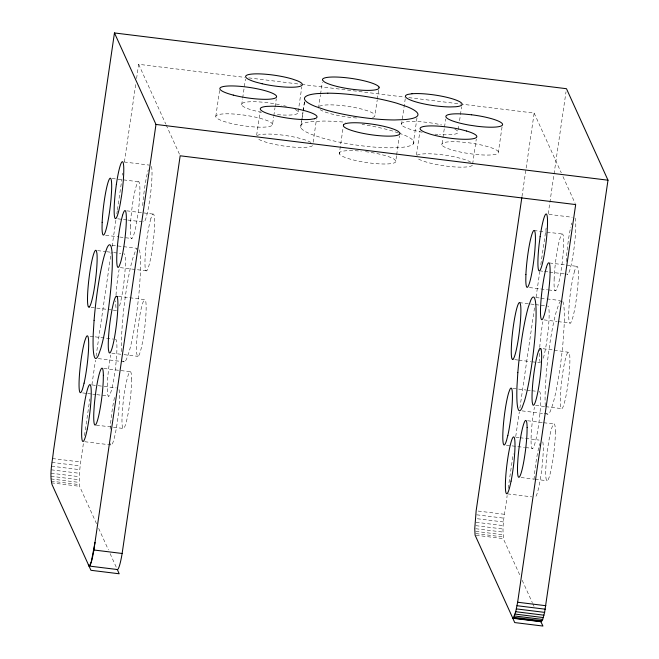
<?xml version="1.0" encoding="UTF-8"?>
<svg xmlns="http://www.w3.org/2000/svg" width="659" height="659" viewBox="0 0 659 659"><rect width="100%" height="100%" fill="white"/><g stroke="black" fill="none" stroke-linecap="round" stroke-linejoin="round"><path stroke-width="0.49" stroke-dasharray="3.29 2.47" d="M96.543 523.707L79.582 486.309C78.297 471.687 81.667 457.107 83.462 442.691M519.654 574.722L504.02 540.281C500.906 525.668 505.766 510.19 507.125 495.51M84.5 435.566L89.838 398.95M91.922 384.708L95.481 360.3M96.074 356.231L111.206 252.479M112.096 246.375L115.951 219.925M116.841 213.829L117.286 210.773M117.434 209.76L121.882 179.24M122.475 175.17L122.772 173.136M124.403 161.949L135.828 83.627M136.57 78.545L138.645 64.302L244.662 77.375M215.806 116.338L219.579 90.464M241.664 104.921L242.537 98.949M242.685 97.96L245.445 79.047M256.639 135.284L260.124 111.396M272.513 124.666A28.658 5.321 8.3 0 0 230.765 113.875A28.658 5.321 8.3 0 0 229.2 122.961A28.658 5.321 8.3 0 0 272.513 124.666L273.674 116.701M273.823 115.704L274.984 107.747M275.124 106.75L276.286 98.784M298.165 111.89L301.797 87.013M301.114 124.88L303 111.939M303.14 110.943L304.45 101.988M300.743 127.632L303.066 111.709M303.206 110.712L304.516 101.758M313.14 142.253L316.477 119.361M318.528 108.084L320.414 95.143M320.562 94.146L322.309 82.202M396.52 155.821L395.795 160.796A28.658 5.321 8.3 0 1 370.136 163.028A28.658 5.321 8.3 0 1 339.294 153.827L343.067 127.953M372.541 117.442A28.658 5.321 8.3 0 0 374.74 116.412L377.212 100.119M377.352 99.13L378.661 90.168M396.66 154.824L399.42 135.919M401.479 124.633L405.252 98.759M413.209 144L417.065 117.36M416.447 154.989L419.931 131.108M502.043 126.981L498.418 151.858A28.658 5.321 8.3 0 1 472.758 154.091L465.361 152.995A28.658 5.321 8.3 0 1 441.917 144.889L444.38 127.97M444.528 126.981L445.69 119.015M458.269 129.617L458.994 124.642M459.57 120.655L460.303 115.679M460.443 114.682L461.605 106.725M472.66 163.951L476.284 139.074M521.986 196.497L534.152 113.084L461.778 104.155M508.163 488.385L513.204 453.812M515.733 436.522L519.292 412.114M519.885 408.045L534.573 307.358M536.055 297.193L539.762 271.763M540.8 264.646L546.146 228.03M548.222 213.796L566.023 91.758M339.294 153.827L339.583 152.468A28.658 5.321 8.3 0 1 361.28 151.183M248.74 77.877L300.726 84.294M301.74 84.418L404.7 97.12M408.778 97.623L460.765 104.031M124.238 162.015L149.461 165.121M549.005 214.406L572.21 217.264M112.129 178.482L138.365 181.719M533.872 230.502L545.981 232.001M546.986 232.125L562.119 233.986M126.808 210.831L153.045 214.068M549.565 262.974L565.702 264.967M566.715 265.091L576.806 266.335M117.722 218.804L126.808 219.925M127.813 220.048L141.94 221.795M539.466 270.824L543.502 271.319M544.507 271.45L548.543 271.945M549.557 272.068L567.712 274.309M105.621 235.279L118.735 236.894M119.749 237.018L131.858 238.517M529.383 287.546L547.538 289.787M548.552 289.911L555.611 290.784M112.137 245.255L137.36 248.369M535.891 297.53L539.927 298.025M540.94 298.148L545.981 298.774M546.995 298.898L560.109 300.512M97.59 250.601L105.662 251.598M106.676 251.722L112.73 252.471M113.735 252.595L120.803 253.468M519.333 302.621L534.465 304.491M535.479 304.615L544.556 305.735M120.3 267.628L146.537 270.857M544.062 319.895L557.176 321.51M558.181 321.633L570.29 323.132M118.356 296.352L144.585 299.581L145.4 300.117A28.658 3.336 -83 0 1 143.926 333.701A28.658 3.336 -83 0 1 137.27 355.844L136.734 353.413A28.658 3.336 -83 0 1 138.736 322.259A28.658 3.336 -83 0 1 144.585 299.581M543.123 348.743L553.214 349.987M554.219 350.11L569.154 352.384A28.658 3.336 -83 0 1 567.687 385.968A28.658 3.336 -83 0 1 561.023 408.119L560.488 405.689A28.658 3.336 -83 0 1 562.498 374.534A28.658 3.336 -83 0 1 568.346 351.857M91.082 307.399L112.269 310.01M113.282 310.134L117.318 310.628M514.844 359.666L517.867 360.036M518.88 360.16L530.981 361.659M531.994 361.783L540.067 362.779M90.143 336.247L94.179 336.741M95.193 336.864L113.348 339.105M512.891 388.39L526.014 390.004M527.019 390.128L531.055 390.63M532.06 390.754L536.096 391.248M111.841 353.142L122.945 354.509M123.95 354.633L138.077 356.379M535.602 405.409L544.68 406.529M545.693 406.652L561.839 408.646M98.315 358.611L124.543 361.849M522.068 410.878L543.255 413.49M544.268 413.621L548.304 414.116M103.817 368.463L130.045 371.701M527.571 420.739L542.711 422.6M543.716 422.724L553.807 423.968M92.128 384.947L97.17 385.573M98.183 385.696L103.224 386.314M104.237 386.438L116.338 387.937M515.882 437.214L518.913 437.592M519.918 437.716L539.087 440.08M82.622 392.912L86.659 393.407M87.672 393.538L91.708 394.033M92.713 394.156L95.744 394.527M96.749 394.65L108.859 396.15M506.384 445.179L524.548 447.42M525.553 447.543L532.62 448.417M96.296 425.137L123.538 428.498M521.063 477.528L534.177 479.142M535.19 479.274L547.299 480.765M84.789 441.728L111.025 444.957M507.537 493.871L531.755 496.853M52.391 458.532L80.645 462.017M478.162 511.063L504.399 514.292M51.946 462.404L80.192 465.888M476.704 514.811L503.946 518.172M51.575 466.193L79.821 469.678M477.338 518.748L503.567 521.977M51.287 469.826L79.541 473.31M476.045 522.266L503.287 525.627M51.097 473.211L79.352 476.696M475.847 525.66L503.089 529.02M51.007 476.276L79.261 479.76M475.757 528.732L502.998 532.085M51.015 478.936L79.269 482.421M475.765 531.393L503.006 534.754M51.122 481.136L79.377 484.62M475.88 533.584L503.122 536.945M51.328 482.825L79.582 486.309M476.086 535.265L503.328 538.625M398.201 132.929L392.822 131.092A57.317 10.643 8.3 0 0 362.063 124.419M399.165 133.25L403.028 134.568A57.317 10.643 8.3 0 1 401.298 147.41L390.565 147.83A57.317 10.643 8.3 0 1 321.501 137.78L311.295 134.312A57.317 10.643 8.3 0 1 313.025 121.47L323.758 121.05A57.317 10.643 8.3 0 1 345.308 122.253M395.795 160.796L394.156 159.198A28.658 5.321 8.3 0 0 364.946 151.595M534.152 113.084L561.27 172.831M562.967 176.571L575.249 203.639M522.192 580.307L532.324 602.647M532.752 603.578L534.021 606.371M138.645 64.302L165.763 124.049M166.183 124.979L179.742 154.857M98.661 528.386L108.414 549.886M110.111 553.626L116.89 568.585M119.048 389.626A28.658 3.336 -83 0 1 116.767 425.681A28.658 3.336 -83 0 1 110.333 443.523M110.144 429.19A28.658 3.336 -83 0 1 115.07 395.211M575.035 218.047A28.658 3.336 -83 0 1 573.569 251.631L572.424 258.649A28.658 3.336 -83 0 1 566.905 273.782M566.262 261.574A28.658 3.336 -83 0 1 567.415 247.603L568.379 240.197A28.658 3.336 -83 0 1 570.752 227.026M571.262 224.908A28.658 3.336 -83 0 1 571.765 223.014M543.288 358.249A28.658 3.336 -83 0 0 548.931 309.071L548.395 306.641A28.658 3.336 -83 0 0 547.588 306.106M540.265 362.368A28.658 3.336 -83 0 1 539.622 350.168M539.762 347.408A28.658 3.336 -83 0 1 542.876 321.765M539.128 391.627A28.658 3.336 -83 0 1 540.405 407.591A28.658 3.336 -83 0 1 536.088 438.902L534.828 443.771A28.658 3.336 -83 0 1 531.055 441.291A28.658 3.336 -83 0 1 534.416 407.287M562.761 301.484A57.317 6.672 -83 0 1 564.153 325.381L563.33 338.652A57.317 6.672 -83 0 1 552.761 404.42L550.389 411.101A57.317 6.672 -83 0 1 546.657 413.267M545.298 405.944A57.317 6.672 -83 0 1 545.265 389.37L546.089 376.108A57.317 6.672 -83 0 1 556.657 310.331L559.03 303.651A57.317 6.672 -83 0 1 561.114 300.636M151.488 166.381A28.658 3.336 -83 0 1 149.807 199.364L148.67 206.382A28.658 3.336 -83 0 1 143.143 221.506M142.706 205.592A28.658 3.336 -83 0 1 143.654 195.336L144.618 187.922A28.658 3.336 -83 0 1 148.25 169.898M119.534 305.982A28.658 3.336 -83 0 0 125.169 256.796L124.633 254.366A28.658 3.336 -83 0 0 123.826 253.839M115.976 307.671A28.658 3.336 -83 0 1 115.77 300.858M116.009 295.141A28.658 3.336 -83 0 1 119.114 269.498M139.271 249.852A57.317 6.672 -83 0 1 140.4 273.114L139.576 286.377A57.317 6.672 -83 0 1 129.007 352.153L126.627 358.834A57.317 6.672 -83 0 1 122.895 361M121.421 351.618A57.317 6.672 -83 0 1 121.503 337.103L122.327 323.833A57.317 6.672 -83 0 1 132.896 258.064L135.276 251.384A57.317 6.672 -83 0 1 136.874 248.764M115.366 339.352A28.658 3.336 -83 0 1 116.643 355.325A28.658 3.336 -83 0 1 112.327 386.635L111.074 391.495A28.658 3.336 -83 0 1 107.293 389.024A28.658 3.336 -83 0 1 110.663 355.02M472.363 165.31A28.658 5.321 8.3 0 1 426.266 162.048L421.241 160.31A28.658 5.321 8.3 0 1 417.79 158.58M416.974 155.236A28.658 5.321 8.3 0 1 456.283 157.254L462.544 158.885A28.658 5.321 8.3 0 1 471.02 162.353M498.418 151.858A28.658 5.321 8.3 0 0 467.569 142.657L460.344 141.949A28.658 5.321 8.3 0 0 441.917 144.889M454.834 129.156A28.658 5.321 8.3 0 1 451.539 134.625L446.102 134.815A28.658 5.321 8.3 0 1 439.545 134.543M437.79 134.411A28.658 5.321 8.3 0 1 435.072 134.156M422.205 132.245A28.658 5.321 8.3 0 1 403.959 122.245L407.913 121.61A28.658 5.321 8.3 0 1 441.604 124.913M356.601 117.994A28.658 5.321 8.3 0 1 320.167 109.682M319.343 106.338A28.658 5.321 8.3 0 1 349.13 106.536A28.658 5.321 8.3 0 1 375.029 115.053M295.026 109.443A28.658 5.321 8.3 0 1 275.264 114.444M261.499 112.359A28.658 5.321 8.3 0 1 258.04 111.618L251.779 109.987A28.658 5.321 8.3 0 1 245.922 102.161A28.658 5.321 8.3 0 1 281.797 105.201M283.683 105.646A28.658 5.321 8.3 0 1 286.385 106.346M312.555 145.598A28.658 5.321 8.3 0 1 310.364 146.636L306.41 147.262A28.658 5.321 8.3 0 1 257.982 138.868M257.158 135.523A28.658 5.321 8.3 0 1 262.784 134.247L268.221 134.057A28.658 5.321 8.3 0 1 311.213 142.641M542.802 441.892A28.658 3.336 -83 0 1 541.072 474.356A28.658 3.336 -83 0 1 534.779 497.232M534.037 479.521A28.658 3.336 -83 0 1 538.831 447.477M539.326 445.632A28.658 3.336 -83 0 1 540.059 443.342M130.4 225.782L130.293 231.391A28.658 3.336 -83 0 0 134.074 233.863A28.658 3.336 -83 0 0 139.387 201.135L139.815 194.454A28.658 3.336 -83 0 0 136.149 186.373A28.658 3.336 -83 0 0 130.4 225.782M131.611 378.826L131.503 384.436A28.658 3.336 -83 0 1 125.754 423.844A28.658 3.336 -83 0 1 122.08 415.755L122.516 409.082A28.658 3.336 -83 0 1 127.83 376.347A28.658 3.336 -83 0 1 131.611 378.826M554.161 278.049L554.046 283.658A28.658 3.336 -83 0 0 557.827 286.138A28.658 3.336 -83 0 0 563.148 253.402L563.577 246.73A28.658 3.336 -83 0 0 559.911 238.64A28.658 3.336 -83 0 0 554.161 278.049M555.372 431.093L555.257 436.703A28.658 3.336 -83 0 1 549.515 476.111A28.658 3.336 -83 0 1 545.841 468.03L546.27 461.349A28.658 3.336 -83 0 1 551.591 428.622A28.658 3.336 -83 0 1 555.372 431.093M150.829 218.714L149.577 223.582A28.658 3.336 -83 0 0 145.079 258.122A28.658 3.336 -83 0 0 147.567 269.457L148.753 266.211A28.658 3.336 -83 0 0 154.503 226.803A28.658 3.336 -83 0 0 150.829 218.714M574.59 270.989L573.33 275.849A28.658 3.336 -83 0 0 568.841 310.397A28.658 3.336 -83 0 0 571.328 321.724L572.506 318.478A28.658 3.336 -83 0 0 578.256 279.07A28.658 3.336 -83 0 0 574.59 270.989"/><path stroke-width="0.99" d="M95.003 542.431L91.304 561.896L89.542 565.875L89.064 566.04L88.347 564.582M540.677 621.33L542.95 626.05L514.695 622.566L512.826 618.249L541.08 621.734L542.695 619.444L544.622 612.384L607.993 180.195L566.468 88.701L114.46 32.95L53.486 450.937C52.374 461.943 49.351 473.664 52.012 484.522L90.942 570.299L119.188 573.783L117.318 569.524A25.33 2.949 -83 0 0 122.137 553.478L180.171 155.788L575.678 204.578L517.644 602.235L515.717 611.709L513.303 618.068L512.826 618.249L475.081 535.141L474.752 528.6L476.144 510.807L521.837 197.511M117.318 569.524L89.064 566.04A25.33 2.949 -83 0 0 93.891 549.993L155.985 124.444L114.46 32.95M155.985 124.444L607.993 180.195M93.891 549.993L122.137 553.478M517.644 602.235L545.899 605.72M517.027 605.712L545.273 609.196M516.376 608.9L544.622 612.384M515.717 611.709L543.972 615.193M515.066 614.081L543.321 617.574M514.44 615.959L542.695 619.444M513.847 617.302L542.102 620.786M513.303 618.068L541.558 621.552M102.153 222.297L102.038 227.907A28.658 3.336 -83 0 0 105.819 230.378A28.658 3.336 -83 0 0 111.14 197.651L111.569 190.97A28.658 3.336 -83 0 0 107.895 182.889A28.658 3.336 -83 0 0 102.153 222.297M103.364 375.342L103.249 380.951A28.658 3.336 -83 0 1 97.507 420.36A28.658 3.336 -83 0 1 93.833 412.27L94.262 405.598A28.658 3.336 -83 0 1 99.583 372.862A28.658 3.336 -83 0 1 103.364 375.342M525.907 274.564L525.8 280.174A28.658 3.336 -83 0 0 529.581 282.653A28.658 3.336 -83 0 0 534.894 249.918L535.33 243.245A28.658 3.336 -83 0 0 531.656 235.156A28.658 3.336 -83 0 0 525.907 274.564M527.118 427.609L527.011 433.218A28.658 3.336 -83 0 1 521.261 472.627A28.658 3.336 -83 0 1 517.595 464.546L518.023 457.865A28.658 3.336 -83 0 1 523.337 425.137A28.658 3.336 -83 0 1 527.118 427.609M94.08 320.348L93.257 333.619A57.317 6.672 -83 0 0 98.38 355.349L100.753 348.669A57.317 6.672 -83 0 0 111.322 282.892L112.145 269.63A57.317 6.672 -83 0 0 107.022 247.899L104.649 254.58A57.317 6.672 -83 0 0 94.08 320.348M517.834 372.623L517.01 385.886A57.317 6.672 -83 0 0 522.134 407.616L524.515 400.936A57.317 6.672 -83 0 0 535.083 335.167L535.907 321.897A57.317 6.672 -83 0 0 530.783 300.166L528.403 306.847A57.317 6.672 -83 0 0 517.834 372.623M116.363 184.438L115.399 191.851A28.658 3.336 -83 0 0 114.897 218.022A28.658 3.336 -83 0 0 120.416 202.898L121.561 195.88A28.658 3.336 -83 0 0 123.027 162.295A28.658 3.336 -83 0 0 116.363 184.438M540.125 236.713L539.161 244.118A28.658 3.336 -83 0 0 538.658 270.297A28.658 3.336 -83 0 0 544.177 255.165L545.314 248.146A28.658 3.336 -83 0 0 546.789 214.562A28.658 3.336 -83 0 0 540.125 236.713M343.644 124.6L343.355 125.96A28.658 5.321 8.3 0 0 374.205 135.161A28.658 5.321 8.3 0 0 399.856 132.929L398.225 131.33A28.658 5.321 8.3 0 0 369.015 123.727A28.658 5.321 8.3 0 0 343.644 124.6M379.098 87.186L378.81 88.545A28.658 5.321 8.3 0 1 353.438 89.418A28.658 5.321 8.3 0 1 324.228 81.815L322.597 80.217A28.658 5.321 8.3 0 1 348.249 77.984A28.658 5.321 8.3 0 1 379.098 87.186M122.582 215.229L121.322 220.098A28.658 3.336 -83 0 0 116.832 254.638A28.658 3.336 -83 0 0 119.312 265.972L120.498 262.727A28.658 3.336 -83 0 0 126.248 223.319A28.658 3.336 -83 0 0 122.582 215.229M84.08 383.151L82.82 388.011A28.658 3.336 -83 0 1 79.154 379.93A28.658 3.336 -83 0 1 84.904 340.522L86.082 337.276A28.658 3.336 -83 0 1 88.57 348.603A28.658 3.336 -83 0 1 84.08 383.151M546.336 267.505L545.084 272.365A28.658 3.336 -83 0 0 540.586 306.913A28.658 3.336 -83 0 0 543.074 318.239L544.26 314.994A28.658 3.336 -83 0 0 550.01 275.586A28.658 3.336 -83 0 0 546.336 267.505M507.834 435.418L506.582 440.286A28.658 3.336 -83 0 1 502.908 432.197A28.658 3.336 -83 0 1 508.657 392.789L509.844 389.543A28.658 3.336 -83 0 1 512.331 400.878A28.658 3.336 -83 0 1 507.834 435.418M411.982 93.751L408.028 94.377A28.658 5.321 8.3 0 0 415.648 101.832A28.658 5.321 8.3 0 0 450.163 106.947L455.6 106.758A28.658 5.321 8.3 0 0 451.934 98.677A28.658 5.321 8.3 0 0 411.982 93.751M314.425 118.768L310.471 119.394A28.658 5.321 8.3 0 1 270.519 114.468A28.658 5.321 8.3 0 1 266.854 106.379L272.291 106.198A28.658 5.321 8.3 0 1 306.806 111.313A28.658 5.321 8.3 0 1 314.425 118.768M327.828 93.183L317.094 93.603A57.317 10.643 8.3 0 0 315.364 106.445L325.571 109.913A57.317 10.643 8.3 0 0 394.626 119.963L405.359 119.543A57.317 10.643 8.3 0 0 407.089 106.7L396.883 103.232A57.317 10.643 8.3 0 0 327.828 93.183M471.63 114.79L464.414 114.081A28.658 5.321 8.3 0 0 445.978 117.022A28.658 5.321 8.3 0 0 469.422 125.136L476.828 126.231A28.658 5.321 8.3 0 0 502.479 123.999A28.658 5.321 8.3 0 0 471.63 114.79M466.613 131.026L460.353 129.395A28.658 5.321 8.3 0 0 426.661 126.091A28.658 5.321 8.3 0 0 425.302 132.443L430.327 134.181A28.658 5.321 8.3 0 0 470.279 139.107A28.658 5.321 8.3 0 0 466.613 131.026M262.101 83.751L255.84 82.12A28.658 5.321 8.3 0 1 252.175 74.039A28.658 5.321 8.3 0 1 292.126 78.965L297.151 80.703A28.658 5.321 8.3 0 1 295.792 87.054A28.658 5.321 8.3 0 1 262.101 83.751M540.907 348.899L540.092 348.372A28.658 3.336 -83 0 0 534.243 371.05A28.658 3.336 -83 0 0 532.241 402.204L532.777 404.634A28.658 3.336 -83 0 0 539.433 382.484A28.658 3.336 -83 0 0 540.907 348.899M512.826 359.419L512.01 358.883A28.658 3.336 -83 0 1 513.485 325.299A28.658 3.336 -83 0 1 520.14 303.156L520.676 305.587A28.658 3.336 -83 0 1 518.674 336.741A28.658 3.336 -83 0 1 512.826 359.419M117.145 296.632L116.338 296.097A28.658 3.336 -83 0 0 110.49 318.775A28.658 3.336 -83 0 0 108.48 349.929L109.015 352.359A28.658 3.336 -83 0 0 115.679 330.217A28.658 3.336 -83 0 0 117.145 296.632M89.064 307.143L88.257 306.616A28.658 3.336 -83 0 1 89.723 273.032A28.658 3.336 -83 0 1 96.387 250.881L96.922 253.311A28.658 3.336 -83 0 1 94.912 284.466A28.658 3.336 -83 0 1 89.064 307.143M87.317 428.861A28.658 3.336 -83 0 0 90.11 384.699A28.658 3.336 -83 0 0 81.897 425.706A28.658 3.336 -83 0 0 87.317 428.861M511.071 481.128A28.658 3.336 -83 0 0 513.863 436.966A28.658 3.336 -83 0 0 505.651 477.973A28.658 3.336 -83 0 0 511.071 481.128M233.261 95.094A28.658 5.321 8.3 0 0 276.582 96.799A28.658 5.321 8.3 0 0 234.835 86.008A28.658 5.321 8.3 0 0 233.261 95.094"/></g></svg>
